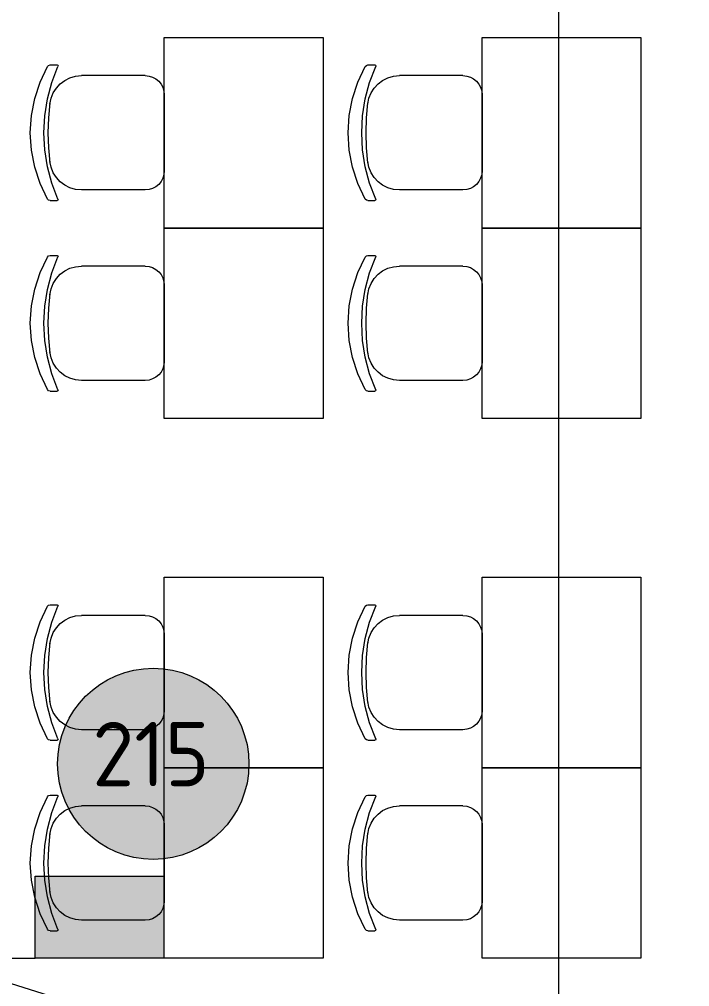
# Model space of a CAD drawing. Header units: millimetres. Extents: x 0 to 1189, y 0 to 841.
# Drawn here: x 286.7 to 307.79, y 680.97 to 711.44 of the extents above; entities that cross this region are included whole.
import ezdxf

# ---------------------------------------------------------------- set-up
doc = ezdxf.new("R2010")
doc.units = ezdxf.units.MM

msp = doc.modelspace()

# ---------------------------------------------------------------- hatches: boundary and pattern name
at = {"true_color": 0xffffff}
h = msp.add_hatch(color=7, dxfattribs=at)
edge = h.paths.add_edge_path()
edge.add_arc((290.909444, 687.989322), 3.011755, 0, 360)
h = msp.add_hatch(color=7, dxfattribs=at)
h.dxf.hatch_style = 2
h.paths.add_polyline_path([(287.197439, 684.453816), (291.237445, 684.453816), (291.237445, 681.865812), (287.197439, 681.865812)])
h = msp.add_hatch(color=7, dxfattribs=at)
h.dxf.hatch_style = 2
h.paths.add_polyline_path([(287.197439, 684.453816), (291.237445, 684.453816), (291.237445, 681.865812), (287.197439, 681.865812)])
h = msp.add_hatch(color=7, dxfattribs=at)
h.dxf.hatch_style = 2
h.paths.add_polyline_path([(287.197439, 684.453816), (291.237445, 684.453816), (291.237445, 681.865812), (287.197439, 681.865812)])
at = {"true_color": 0x0077b0}
h = msp.add_hatch(color=144, dxfattribs=at)
h.paths.add_polyline_path([(288.40783, 683.058398), (288.40783, 683.865377), (288.37834, 684.02206), (288.289319, 684.153112), (288.160679, 684.239515), (288.004341, 684.268867), (287.847864, 684.239515), (287.716606, 684.153112), (287.62917, 684.02206), (287.600851, 683.865377), (287.600851, 683.058398), (287.62917, 682.90206), (287.716606, 682.77342), (287.847864, 682.684399), (288.004341, 682.654909), (288.160679, 682.684399), (288.289319, 682.77342), (288.37834, 682.90206)])
h.paths.add_polyline_path([(288.608472, 683.058398), (288.597319, 682.937742), (288.563893, 682.825716), (288.508246, 682.722682), (288.43043, 682.629001), (288.338661, 682.551702), (288.236609, 682.497192), (288.124945, 682.464903), (288.004341, 682.454266), (287.882608, 682.464903), (287.770901, 682.497192), (287.668702, 682.551702), (287.575495, 682.629001), (287.497765, 682.722682), (287.442308, 682.825716), (287.409071, 682.937742), (287.398004, 683.058398), (287.398004, 683.865377), (287.409071, 683.98711), (287.442308, 684.098817), (287.497765, 684.201016), (287.575495, 684.294223), (287.668702, 684.372039), (287.770901, 684.427686), (287.882608, 684.461112), (288.004341, 684.472265), (288.124996, 684.461155), (288.237022, 684.42803), (288.340056, 684.373202), (288.433737, 684.296979), (288.509641, 684.203341), (288.564306, 684.100195), (288.597371, 683.98754), (288.608472, 683.865377)])
h = msp.add_hatch(color=144, dxfattribs=at)
h.paths.add_polyline_path([(288.40783, 683.058398), (288.40783, 683.865377), (288.37834, 684.02206), (288.289319, 684.153112), (288.160679, 684.239515), (288.004341, 684.268867), (287.847864, 684.239515), (287.716606, 684.153112), (287.62917, 684.02206), (287.600851, 683.865377), (287.600851, 683.058398), (287.62917, 682.90206), (287.716606, 682.77342), (287.847864, 682.684399), (288.004341, 682.654909), (288.160679, 682.684399), (288.289319, 682.77342), (288.37834, 682.90206)])
h.paths.add_polyline_path([(288.608472, 683.058398), (288.597319, 682.937742), (288.563893, 682.825716), (288.508246, 682.722682), (288.43043, 682.629001), (288.338661, 682.551702), (288.236609, 682.497192), (288.124945, 682.464903), (288.004341, 682.454266), (287.882608, 682.464903), (287.770901, 682.497192), (287.668702, 682.551702), (287.575495, 682.629001), (287.497765, 682.722682), (287.442308, 682.825716), (287.409071, 682.937742), (287.398004, 683.058398), (287.398004, 683.865377), (287.409071, 683.98711), (287.442308, 684.098817), (287.497765, 684.201016), (287.575495, 684.294223), (287.668702, 684.372039), (287.770901, 684.427686), (287.882608, 684.461112), (288.004341, 684.472265), (288.124996, 684.461155), (288.237022, 684.42803), (288.340056, 684.373202), (288.433737, 684.296979), (288.509641, 684.203341), (288.564306, 684.100195), (288.597371, 683.98754), (288.608472, 683.865377)])
h = msp.add_hatch(color=144, dxfattribs=at)
h.paths.add_polyline_path([(288.40783, 683.058398), (288.40783, 683.865377), (288.37834, 684.02206), (288.289319, 684.153112), (288.160679, 684.239515), (288.004341, 684.268867), (287.847864, 684.239515), (287.716606, 684.153112), (287.62917, 684.02206), (287.600851, 683.865377), (287.600851, 683.058398), (287.62917, 682.90206), (287.716606, 682.77342), (287.847864, 682.684399), (288.004341, 682.654909), (288.160679, 682.684399), (288.289319, 682.77342), (288.37834, 682.90206)])
h.paths.add_polyline_path([(288.608472, 683.058398), (288.597319, 682.937742), (288.563893, 682.825716), (288.508246, 682.722682), (288.43043, 682.629001), (288.338661, 682.551702), (288.236609, 682.497192), (288.124945, 682.464903), (288.004341, 682.454266), (287.882608, 682.464903), (287.770901, 682.497192), (287.668702, 682.551702), (287.575495, 682.629001), (287.497765, 682.722682), (287.442308, 682.825716), (287.409071, 682.937742), (287.398004, 683.058398), (287.398004, 683.865377), (287.409071, 683.98711), (287.442308, 684.098817), (287.497765, 684.201016), (287.575495, 684.294223), (287.668702, 684.372039), (287.770901, 684.427686), (287.882608, 684.461112), (288.004341, 684.472265), (288.124996, 684.461155), (288.237022, 684.42803), (288.340056, 684.373202), (288.433737, 684.296979), (288.509641, 684.203341), (288.564306, 684.100195), (288.597371, 683.98754), (288.608472, 683.865377)])
h = msp.add_hatch(color=144, dxfattribs=at)
h.dxf.hatch_style = 2
h.paths.add_polyline_path([(290.83095, 684.127756), (290.599439, 683.896245), (290.528884, 683.865377), (290.452747, 683.890664), (290.42746, 683.966801), (290.455572, 684.037357), (290.850794, 684.432578), (290.891584, 684.46193), (290.932373, 684.472265), (291.00851, 684.446703), (291.033797, 684.370291), (291.033797, 682.552934), (291.00851, 682.478175), (290.932373, 682.454266), (290.856237, 682.478175), (290.83095, 682.552934)])
h = msp.add_hatch(color=144, dxfattribs=at)
h.dxf.hatch_style = 2
h.paths.add_polyline_path([(290.83095, 684.127756), (290.599439, 683.896245), (290.528884, 683.865377), (290.452747, 683.890664), (290.42746, 683.966801), (290.455572, 684.037357), (290.850794, 684.432578), (290.891584, 684.46193), (290.932373, 684.472265), (291.00851, 684.446703), (291.033797, 684.370291), (291.033797, 682.552934), (291.00851, 682.478175), (290.932373, 682.454266), (290.856237, 682.478175), (290.83095, 682.552934)])
h = msp.add_hatch(color=144, dxfattribs=at)
h.dxf.hatch_style = 2
h.paths.add_polyline_path([(290.83095, 684.127756), (290.599439, 683.896245), (290.528884, 683.865377), (290.452747, 683.890664), (290.42746, 683.966801), (290.455572, 684.037357), (290.850794, 684.432578), (290.891584, 684.46193), (290.932373, 684.472265), (291.00851, 684.446703), (291.033797, 684.370291), (291.033797, 682.552934), (291.00851, 682.478175), (290.932373, 682.454266), (290.856237, 682.478175), (290.83095, 682.552934)])
h = msp.add_hatch(color=144, dxfattribs=at)
h.dxf.hatch_style = 2
h.paths.add_polyline_path([(289.92137, 682.956423), (289.114391, 682.956423), (289.038255, 682.981986), (289.012968, 683.058398), (289.038255, 683.134535), (289.114391, 683.159822), (289.92137, 683.159822), (289.997507, 683.134535), (290.022794, 683.058398), (289.997507, 682.981986)])
h = msp.add_hatch(color=144, dxfattribs=at)
h.dxf.hatch_style = 2
h.paths.add_polyline_path([(289.92137, 682.956423), (289.114391, 682.956423), (289.038255, 682.981986), (289.012968, 683.058398), (289.038255, 683.134535), (289.114391, 683.159822), (289.92137, 683.159822), (289.997507, 683.134535), (290.022794, 683.058398), (289.997507, 682.981986)])
h = msp.add_hatch(color=144, dxfattribs=at)
h.dxf.hatch_style = 2
h.paths.add_polyline_path([(289.92137, 682.956423), (289.114391, 682.956423), (289.038255, 682.981986), (289.012968, 683.058398), (289.038255, 683.134535), (289.114391, 683.159822), (289.92137, 683.159822), (289.997507, 683.134535), (290.022794, 683.058398), (289.997507, 682.981986)])

# ---------------------------------------------------------------- linework, layer by layer
at = {"color": 7, "lineweight": 0}
for points in [[(303.672464, 237.628134), (303.672464, 730.151886)], [(287.89744, 687.989822), (287.912996, 688.297691), (287.958653, 688.596665), (288.032895, 688.885229), (288.134206, 689.16187), (288.26107, 689.425077), (288.41197, 689.673334), (288.585391, 689.90513), (288.779816, 690.11895), (288.99373, 690.313282), (289.225616, 690.486613), (289.473958, 690.637429), (289.73724, 690.764217), (290.013945, 690.865464), (290.302559, 690.939656), (290.601564, 690.985282), (290.909444, 691.000826), (291.217325, 690.985282), (291.51633, 690.939656), (291.804944, 690.865464), (292.081649, 690.764217), (292.344931, 690.637429), (292.593273, 690.486613), (292.825159, 690.313282), (293.039073, 690.11895), (293.233498, 689.90513), (293.406919, 689.673334), (293.557819, 689.425077), (293.684683, 689.16187), (293.785994, 688.885229), (293.860236, 688.596665), (293.905893, 688.297691), (293.921449, 687.989822)], [(293.921449, 687.989822), (293.905893, 687.681776), (293.860236, 687.382649), (293.785994, 687.093951), (293.684683, 686.817195), (293.557819, 686.553892), (293.406919, 686.305554), (293.233498, 686.073692), (293.039073, 685.859819), (292.825159, 685.665445), (292.593273, 685.492084), (292.344931, 685.341245), (292.081649, 685.214443), (291.804944, 685.113187), (291.51633, 685.038989), (291.217325, 684.993362), (290.909444, 684.977817), (290.601564, 684.993362), (290.302559, 685.038989), (290.013945, 685.113187), (289.73724, 685.214443), (289.473958, 685.341245), (289.225616, 685.492084), (288.99373, 685.665445), (288.779816, 685.859819), (288.585391, 686.073692), (288.41197, 686.305554), (288.26107, 686.553892), (288.134206, 686.817195), (288.032895, 687.093951), (287.958653, 687.382649), (287.912996, 687.681776), (287.89744, 687.989822)]]:
    msp.add_lwpolyline(points, dxfattribs=at)
at = {"color": 253, "lineweight": 0, "true_color": 0x999999}
for points in [[(291.256445, 704.865848), (291.256445, 710.865857)], [(291.256445, 710.865857), (296.256453, 710.865857)], [(296.256453, 710.865857), (296.256453, 704.865848)], [(301.25646, 704.865848), (301.25646, 710.865857)], [(301.25646, 710.865857), (306.256468, 710.865857)], [(306.256468, 710.865857), (306.256468, 704.865848)], [(287.581439, 705.777849), (287.34772, 706.270459), (287.178689, 706.786976), (287.076032, 707.320929), (287.041439, 707.865852), (287.076032, 708.410197), (287.178689, 708.943854), (287.34772, 709.460261), (287.581439, 709.952855)], [(287.581439, 705.777849), (287.34772, 706.270459), (287.178689, 706.786976), (287.076032, 707.320929), (287.041439, 707.865852), (287.076032, 708.410197), (287.178689, 708.943854), (287.34772, 709.460261), (287.581439, 709.952855)], [(287.90944, 705.773849), (287.71908, 706.27735), (287.582064, 706.796601), (287.499236, 707.327476), (287.471439, 707.865852), (287.499236, 708.40365), (287.582064, 708.934229), (287.71908, 709.45337), (287.90944, 709.956855)], [(287.90944, 705.773849), (287.71908, 706.27735), (287.582064, 706.796601), (287.499236, 707.327476), (287.471439, 707.865852), (287.499236, 708.40365), (287.582064, 708.934229), (287.71908, 709.45337), (287.90944, 709.956855)], [(287.581439, 709.952855), (287.617564, 709.988105), (287.666439, 710.000855)], [(287.581439, 709.952855), (287.617564, 709.988105), (287.666439, 710.000855)], [(287.666439, 710.000855), (287.88244, 710.000855)], [(287.666439, 710.000855), (287.88244, 710.000855)], [(287.88244, 710.000855), (287.903815, 709.991855), (287.91244, 709.970855), (287.90944, 709.956855)], [(287.88244, 710.000855), (287.903815, 709.991855), (287.91244, 709.970855), (287.90944, 709.956855)], [(297.581455, 705.777849), (297.347736, 706.270459), (297.178704, 706.786976), (297.076048, 707.320929), (297.041454, 707.865852), (297.076048, 708.410197), (297.178704, 708.943854), (297.347736, 709.460261), (297.581455, 709.952855)], [(297.581455, 705.777849), (297.347736, 706.270459), (297.178704, 706.786976), (297.076048, 707.320929), (297.041454, 707.865852), (297.076048, 708.410197), (297.178704, 708.943854), (297.347736, 709.460261), (297.581455, 709.952855)], [(297.909455, 705.773849), (297.719095, 706.27735), (297.58208, 706.796601), (297.499251, 707.327476), (297.471454, 707.865852), (297.499251, 708.40365), (297.58208, 708.934229), (297.719095, 709.45337), (297.909455, 709.956855)], [(297.909455, 705.773849), (297.719095, 706.27735), (297.58208, 706.796601), (297.499251, 707.327476), (297.471454, 707.865852), (297.499251, 708.40365), (297.58208, 708.934229), (297.719095, 709.45337), (297.909455, 709.956855)], [(297.581455, 709.952855), (297.61758, 709.988105), (297.666455, 710.000855)], [(297.581455, 709.952855), (297.61758, 709.988105), (297.666455, 710.000855)], [(297.666455, 710.000855), (297.882455, 710.000855)], [(297.666455, 710.000855), (297.882455, 710.000855)], [(297.882455, 710.000855), (297.90383, 709.991855), (297.912455, 709.970855), (297.909455, 709.956855)], [(297.882455, 710.000855), (297.90383, 709.991855), (297.912455, 709.970855), (297.909455, 709.956855)], [(287.658439, 708.765854), (287.694754, 708.951239), (287.763143, 709.122057), (287.860149, 709.27518), (287.982315, 709.40748), (288.126184, 709.515825), (288.2883, 709.597089), (288.465204, 709.648142), (288.653441, 709.665855)], [(287.658439, 708.765854), (287.694754, 708.951239), (287.763143, 709.122057), (287.860149, 709.27518), (287.982315, 709.40748), (288.126184, 709.515825), (288.2883, 709.597089), (288.465204, 709.648142), (288.653441, 709.665855)], [(290.656444, 709.665855), (288.653441, 709.665855)], [(290.656444, 709.665855), (288.653441, 709.665855)], [(290.656444, 709.665855), (290.777259, 709.65365), (290.889835, 709.618652), (290.991747, 709.563286), (291.08057, 709.48998), (291.153876, 709.401157), (291.209242, 709.299245), (291.24424, 709.186669), (291.256445, 709.065854)], [(290.656444, 709.665855), (290.777259, 709.65365), (290.889835, 709.618652), (290.991747, 709.563286), (291.08057, 709.48998), (291.153876, 709.401157), (291.209242, 709.299245), (291.24424, 709.186669), (291.256445, 709.065854)], [(297.658455, 708.765854), (297.694769, 708.951239), (297.763158, 709.122057), (297.860164, 709.27518), (297.98233, 709.40748), (298.1262, 709.515825), (298.288315, 709.597089), (298.46522, 709.648142), (298.653456, 709.665855)], [(297.658455, 708.765854), (297.694769, 708.951239), (297.763158, 709.122057), (297.860164, 709.27518), (297.98233, 709.40748), (298.1262, 709.515825), (298.288315, 709.597089), (298.46522, 709.648142), (298.653456, 709.665855)], [(300.656459, 709.665855), (298.653456, 709.665855)], [(300.656459, 709.665855), (298.653456, 709.665855)], [(300.656459, 709.665855), (300.777274, 709.65365), (300.88985, 709.618652), (300.991763, 709.563286), (301.080585, 709.48998), (301.153892, 709.401157), (301.209257, 709.299245), (301.244255, 709.186669), (301.25646, 709.065854)], [(300.656459, 709.665855), (300.777274, 709.65365), (300.88985, 709.618652), (300.991763, 709.563286), (301.080585, 709.48998), (301.153892, 709.401157), (301.209257, 709.299245), (301.244255, 709.186669), (301.25646, 709.065854)], [(291.256445, 709.066854), (291.256445, 706.66585)], [(291.256445, 709.066854), (291.256445, 706.66585)], [(301.25646, 709.066854), (301.25646, 706.66585)], [(301.25646, 709.066854), (301.25646, 706.66585)], [(287.663439, 706.923851), (287.621564, 707.394101), (287.607439, 707.865852), (287.621564, 708.336728), (287.663439, 708.806854)], [(287.663439, 706.923851), (287.621564, 707.394101), (287.607439, 707.865852), (287.621564, 708.336728), (287.663439, 708.806854)], [(297.663455, 706.923851), (297.62158, 707.394101), (297.607455, 707.865852), (297.62158, 708.336728), (297.663455, 708.806854)], [(297.663455, 706.923851), (297.62158, 707.394101), (297.607455, 707.865852), (297.62158, 708.336728), (297.663455, 708.806854)], [(288.653441, 706.065849), (288.465204, 706.083519), (288.2883, 706.134459), (288.126184, 706.215563), (287.982315, 706.323725), (287.860149, 706.45584), (287.763143, 706.608803), (287.694754, 706.779509), (287.658439, 706.964851)], [(288.653441, 706.065849), (288.465204, 706.083519), (288.2883, 706.134459), (288.126184, 706.215563), (287.982315, 706.323725), (287.860149, 706.45584), (287.763143, 706.608803), (287.694754, 706.779509), (287.658439, 706.964851)], [(298.653456, 706.065849), (298.46522, 706.083519), (298.288315, 706.134459), (298.1262, 706.215563), (297.98233, 706.323725), (297.860164, 706.45584), (297.763158, 706.608803), (297.694769, 706.779509), (297.658455, 706.964851)], [(298.653456, 706.065849), (298.46522, 706.083519), (298.288315, 706.134459), (298.1262, 706.215563), (297.98233, 706.323725), (297.860164, 706.45584), (297.763158, 706.608803), (297.694769, 706.779509), (297.658455, 706.964851)], [(291.256445, 706.66585), (291.24424, 706.544749), (291.209242, 706.432037), (291.153876, 706.330108), (291.08057, 706.24135), (290.991747, 706.168154), (290.889835, 706.112912), (290.777259, 706.078013), (290.656444, 706.065849)], [(291.256445, 706.66585), (291.24424, 706.544749), (291.209242, 706.432037), (291.153876, 706.330108), (291.08057, 706.24135), (290.991747, 706.168154), (290.889835, 706.112912), (290.777259, 706.078013), (290.656444, 706.065849)], [(301.25646, 706.66585), (301.244255, 706.544749), (301.209257, 706.432037), (301.153892, 706.330108), (301.080585, 706.24135), (300.991763, 706.168154), (300.88985, 706.112912), (300.777274, 706.078013), (300.656459, 706.065849)], [(301.25646, 706.66585), (301.244255, 706.544749), (301.209257, 706.432037), (301.153892, 706.330108), (301.080585, 706.24135), (300.991763, 706.168154), (300.88985, 706.112912), (300.777274, 706.078013), (300.656459, 706.065849)], [(290.656444, 706.065849), (288.653441, 706.065849)], [(290.656444, 706.065849), (288.653441, 706.065849)], [(300.656459, 706.065849), (298.653456, 706.065849)], [(300.656459, 706.065849), (298.653456, 706.065849)], [(287.666439, 705.730849), (287.617564, 705.743099), (287.581439, 705.777849)], [(287.666439, 705.730849), (287.617564, 705.743099), (287.581439, 705.777849)], [(287.666439, 705.730849), (287.88244, 705.730849)], [(287.666439, 705.730849), (287.88244, 705.730849)], [(287.90944, 705.773849), (287.91244, 705.760849), (287.903815, 705.739474), (287.88244, 705.730849)], [(287.90944, 705.773849), (287.91244, 705.760849), (287.903815, 705.739474), (287.88244, 705.730849)], [(297.666455, 705.730849), (297.61758, 705.743099), (297.581455, 705.777849)], [(297.666455, 705.730849), (297.61758, 705.743099), (297.581455, 705.777849)], [(297.666455, 705.730849), (297.882455, 705.730849)], [(297.666455, 705.730849), (297.882455, 705.730849)], [(297.909455, 705.773849), (297.912455, 705.760849), (297.90383, 705.739474), (297.882455, 705.730849)], [(297.909455, 705.773849), (297.912455, 705.760849), (297.90383, 705.739474), (297.882455, 705.730849)], [(296.256453, 704.865848), (291.256445, 704.865848)], [(291.256445, 698.865838), (291.256445, 704.865848)], [(291.256445, 704.865848), (296.256453, 704.865848)], [(296.256453, 704.865848), (296.256453, 698.865838)], [(306.256468, 704.865848), (301.25646, 704.865848)], [(301.25646, 698.865838), (301.25646, 704.865848)], [(301.25646, 704.865848), (306.256468, 704.865848)], [(306.256468, 704.865848), (306.256468, 698.865838)], [(287.581439, 699.77784), (287.34772, 700.27045), (287.178689, 700.786966), (287.076032, 701.32092), (287.041439, 701.865843), (287.076032, 702.410188), (287.178689, 702.943845), (287.34772, 703.460252), (287.581439, 703.952846)], [(287.581439, 699.77784), (287.34772, 700.27045), (287.178689, 700.786966), (287.076032, 701.32092), (287.041439, 701.865843), (287.076032, 702.410188), (287.178689, 702.943845), (287.34772, 703.460252), (287.581439, 703.952846)], [(287.90944, 699.77384), (287.71908, 700.277341), (287.582064, 700.796591), (287.499236, 701.327467), (287.471439, 701.865843), (287.499236, 702.403641), (287.582064, 702.93422), (287.71908, 703.453361), (287.90944, 703.956846)], [(287.90944, 699.77384), (287.71908, 700.277341), (287.582064, 700.796591), (287.499236, 701.327467), (287.471439, 701.865843), (287.499236, 702.403641), (287.582064, 702.93422), (287.71908, 703.453361), (287.90944, 703.956846)], [(287.581439, 703.952846), (287.617564, 703.988096), (287.666439, 704.000846)], [(287.581439, 703.952846), (287.617564, 703.988096), (287.666439, 704.000846)], [(287.666439, 704.000846), (287.88244, 704.000846)], [(287.666439, 704.000846), (287.88244, 704.000846)], [(287.88244, 704.000846), (287.903815, 703.991846), (287.91244, 703.970846), (287.90944, 703.956846)], [(287.88244, 704.000846), (287.903815, 703.991846), (287.91244, 703.970846), (287.90944, 703.956846)], [(297.581455, 699.77784), (297.347736, 700.27045), (297.178704, 700.786966), (297.076048, 701.32092), (297.041454, 701.865843), (297.076048, 702.410188), (297.178704, 702.943845), (297.347736, 703.460252), (297.581455, 703.952846)], [(297.581455, 699.77784), (297.347736, 700.27045), (297.178704, 700.786966), (297.076048, 701.32092), (297.041454, 701.865843), (297.076048, 702.410188), (297.178704, 702.943845), (297.347736, 703.460252), (297.581455, 703.952846)], [(297.909455, 699.77384), (297.719095, 700.277341), (297.58208, 700.796591), (297.499251, 701.327467), (297.471454, 701.865843), (297.499251, 702.403641), (297.58208, 702.93422), (297.719095, 703.453361), (297.909455, 703.956846)], [(297.909455, 699.77384), (297.719095, 700.277341), (297.58208, 700.796591), (297.499251, 701.327467), (297.471454, 701.865843), (297.499251, 702.403641), (297.58208, 702.93422), (297.719095, 703.453361), (297.909455, 703.956846)], [(297.581455, 703.952846), (297.61758, 703.988096), (297.666455, 704.000846)], [(297.581455, 703.952846), (297.61758, 703.988096), (297.666455, 704.000846)], [(297.666455, 704.000846), (297.882455, 704.000846)], [(297.666455, 704.000846), (297.882455, 704.000846)], [(297.882455, 704.000846), (297.90383, 703.991846), (297.912455, 703.970846), (297.909455, 703.956846)], [(297.882455, 704.000846), (297.90383, 703.991846), (297.912455, 703.970846), (297.909455, 703.956846)], [(287.658439, 702.765844), (287.694754, 702.951229), (287.763143, 703.122048), (287.860149, 703.275171), (287.982315, 703.40747), (288.126184, 703.515816), (288.2883, 703.59708), (288.465204, 703.648133), (288.653441, 703.665846)], [(287.658439, 702.765844), (287.694754, 702.951229), (287.763143, 703.122048), (287.860149, 703.275171), (287.982315, 703.40747), (288.126184, 703.515816), (288.2883, 703.59708), (288.465204, 703.648133), (288.653441, 703.665846)], [(290.656444, 703.665846), (288.653441, 703.665846)], [(290.656444, 703.665846), (288.653441, 703.665846)], [(290.656444, 703.665846), (290.777259, 703.653641), (290.889835, 703.618643), (290.991747, 703.563277), (291.08057, 703.48997), (291.153876, 703.401148), (291.209242, 703.299236), (291.24424, 703.186659), (291.256445, 703.065845)], [(290.656444, 703.665846), (290.777259, 703.653641), (290.889835, 703.618643), (290.991747, 703.563277), (291.08057, 703.48997), (291.153876, 703.401148), (291.209242, 703.299236), (291.24424, 703.186659), (291.256445, 703.065845)], [(297.658455, 702.765844), (297.694769, 702.951229), (297.763158, 703.122048), (297.860164, 703.275171), (297.98233, 703.40747), (298.1262, 703.515816), (298.288315, 703.59708), (298.46522, 703.648133), (298.653456, 703.665846)], [(297.658455, 702.765844), (297.694769, 702.951229), (297.763158, 703.122048), (297.860164, 703.275171), (297.98233, 703.40747), (298.1262, 703.515816), (298.288315, 703.59708), (298.46522, 703.648133), (298.653456, 703.665846)], [(300.656459, 703.665846), (298.653456, 703.665846)], [(300.656459, 703.665846), (298.653456, 703.665846)], [(300.656459, 703.665846), (300.777274, 703.653641), (300.88985, 703.618643), (300.991763, 703.563277), (301.080585, 703.48997), (301.153892, 703.401148), (301.209257, 703.299236), (301.244255, 703.186659), (301.25646, 703.065845)], [(300.656459, 703.665846), (300.777274, 703.653641), (300.88985, 703.618643), (300.991763, 703.563277), (301.080585, 703.48997), (301.153892, 703.401148), (301.209257, 703.299236), (301.244255, 703.186659), (301.25646, 703.065845)], [(291.256445, 703.066845), (291.256445, 700.665841)], [(291.256445, 703.066845), (291.256445, 700.665841)], [(301.25646, 703.066845), (301.25646, 700.665841)], [(301.25646, 703.066845), (301.25646, 700.665841)], [(287.663439, 700.923842), (287.621564, 701.394092), (287.607439, 701.865843), (287.621564, 702.336719), (287.663439, 702.806844)], [(287.663439, 700.923842), (287.621564, 701.394092), (287.607439, 701.865843), (287.621564, 702.336719), (287.663439, 702.806844)], [(297.663455, 700.923842), (297.62158, 701.394092), (297.607455, 701.865843), (297.62158, 702.336719), (297.663455, 702.806844)], [(297.663455, 700.923842), (297.62158, 701.394092), (297.607455, 701.865843), (297.62158, 702.336719), (297.663455, 702.806844)], [(288.653441, 700.06584), (288.465204, 700.08351), (288.2883, 700.13445), (288.126184, 700.215553), (287.982315, 700.323716), (287.860149, 700.455831), (287.763143, 700.608794), (287.694754, 700.7795), (287.658439, 700.964842)], [(288.653441, 700.06584), (288.465204, 700.08351), (288.2883, 700.13445), (288.126184, 700.215553), (287.982315, 700.323716), (287.860149, 700.455831), (287.763143, 700.608794), (287.694754, 700.7795), (287.658439, 700.964842)], [(298.653456, 700.06584), (298.46522, 700.08351), (298.288315, 700.13445), (298.1262, 700.215553), (297.98233, 700.323716), (297.860164, 700.455831), (297.763158, 700.608794), (297.694769, 700.7795), (297.658455, 700.964842)], [(298.653456, 700.06584), (298.46522, 700.08351), (298.288315, 700.13445), (298.1262, 700.215553), (297.98233, 700.323716), (297.860164, 700.455831), (297.763158, 700.608794), (297.694769, 700.7795), (297.658455, 700.964842)], [(291.256445, 700.665841), (291.24424, 700.544739), (291.209242, 700.432028), (291.153876, 700.330098), (291.08057, 700.241341), (290.991747, 700.168145), (290.889835, 700.112903), (290.777259, 700.078004), (290.656444, 700.06584)], [(291.256445, 700.665841), (291.24424, 700.544739), (291.209242, 700.432028), (291.153876, 700.330098), (291.08057, 700.241341), (290.991747, 700.168145), (290.889835, 700.112903), (290.777259, 700.078004), (290.656444, 700.06584)], [(301.25646, 700.665841), (301.244255, 700.544739), (301.209257, 700.432028), (301.153892, 700.330098), (301.080585, 700.241341), (300.991763, 700.168145), (300.88985, 700.112903), (300.777274, 700.078004), (300.656459, 700.06584)], [(301.25646, 700.665841), (301.244255, 700.544739), (301.209257, 700.432028), (301.153892, 700.330098), (301.080585, 700.241341), (300.991763, 700.168145), (300.88985, 700.112903), (300.777274, 700.078004), (300.656459, 700.06584)], [(290.656444, 700.06584), (288.653441, 700.06584)], [(290.656444, 700.06584), (288.653441, 700.06584)], [(300.656459, 700.06584), (298.653456, 700.06584)], [(300.656459, 700.06584), (298.653456, 700.06584)], [(287.666439, 699.73084), (287.617564, 699.74309), (287.581439, 699.77784)], [(287.666439, 699.73084), (287.617564, 699.74309), (287.581439, 699.77784)], [(287.666439, 699.73084), (287.88244, 699.73084)], [(287.666439, 699.73084), (287.88244, 699.73084)], [(287.90944, 699.77384), (287.91244, 699.76084), (287.903815, 699.739465), (287.88244, 699.73084)], [(287.90944, 699.77384), (287.91244, 699.76084), (287.903815, 699.739465), (287.88244, 699.73084)], [(297.666455, 699.73084), (297.61758, 699.74309), (297.581455, 699.77784)], [(297.666455, 699.73084), (297.61758, 699.74309), (297.581455, 699.77784)], [(297.666455, 699.73084), (297.882455, 699.73084)], [(297.666455, 699.73084), (297.882455, 699.73084)], [(297.909455, 699.77384), (297.912455, 699.76084), (297.90383, 699.739465), (297.882455, 699.73084)], [(297.909455, 699.77384), (297.912455, 699.76084), (297.90383, 699.739465), (297.882455, 699.73084)], [(296.256453, 698.865838), (291.256445, 698.865838)], [(306.256468, 698.865838), (301.25646, 698.865838)], [(291.256445, 687.865822), (291.256445, 693.865831)], [(291.256445, 693.865831), (296.256453, 693.865831)], [(296.256453, 693.865831), (296.256453, 687.865822)], [(301.25646, 687.865822), (301.25646, 693.865831)], [(301.25646, 693.865831), (306.256468, 693.865831)], [(306.256468, 693.865831), (306.256468, 687.865822)], [(287.581439, 688.777823), (287.34772, 689.270433), (287.178689, 689.78695), (287.076032, 690.320903), (287.041439, 690.865826), (287.076032, 691.410171), (287.178689, 691.943828), (287.34772, 692.460235), (287.581439, 692.952829)], [(287.581439, 688.777823), (287.34772, 689.270433), (287.178689, 689.78695), (287.076032, 690.320903), (287.041439, 690.865826), (287.076032, 691.410171), (287.178689, 691.943828), (287.34772, 692.460235), (287.581439, 692.952829)], [(287.90944, 688.773823), (287.71908, 689.277324), (287.582064, 689.796575), (287.499236, 690.32745), (287.471439, 690.865826), (287.499236, 691.403624), (287.582064, 691.934203), (287.71908, 692.453344), (287.90944, 692.956829)], [(287.90944, 688.773823), (287.71908, 689.277324), (287.582064, 689.796575), (287.499236, 690.32745), (287.471439, 690.865826), (287.499236, 691.403624), (287.582064, 691.934203), (287.71908, 692.453344), (287.90944, 692.956829)], [(287.581439, 692.952829), (287.617564, 692.988079), (287.666439, 693.000829)], [(287.581439, 692.952829), (287.617564, 692.988079), (287.666439, 693.000829)], [(287.666439, 693.000829), (287.88244, 693.000829)], [(287.666439, 693.000829), (287.88244, 693.000829)], [(287.88244, 693.000829), (287.903815, 692.991829), (287.91244, 692.970829), (287.90944, 692.956829)], [(287.88244, 693.000829), (287.903815, 692.991829), (287.91244, 692.970829), (287.90944, 692.956829)], [(297.581455, 688.777823), (297.347736, 689.270433), (297.178704, 689.78695), (297.076048, 690.320903), (297.041454, 690.865826), (297.076048, 691.410171), (297.178704, 691.943828), (297.347736, 692.460235), (297.581455, 692.952829)], [(297.581455, 688.777823), (297.347736, 689.270433), (297.178704, 689.78695), (297.076048, 690.320903), (297.041454, 690.865826), (297.076048, 691.410171), (297.178704, 691.943828), (297.347736, 692.460235), (297.581455, 692.952829)], [(297.909455, 688.773823), (297.719095, 689.277324), (297.58208, 689.796575), (297.499251, 690.32745), (297.471454, 690.865826), (297.499251, 691.403624), (297.58208, 691.934203), (297.719095, 692.453344), (297.909455, 692.956829)], [(297.909455, 688.773823), (297.719095, 689.277324), (297.58208, 689.796575), (297.499251, 690.32745), (297.471454, 690.865826), (297.499251, 691.403624), (297.58208, 691.934203), (297.719095, 692.453344), (297.909455, 692.956829)], [(297.581455, 692.952829), (297.61758, 692.988079), (297.666455, 693.000829)], [(297.581455, 692.952829), (297.61758, 692.988079), (297.666455, 693.000829)], [(297.666455, 693.000829), (297.882455, 693.000829)], [(297.666455, 693.000829), (297.882455, 693.000829)], [(297.882455, 693.000829), (297.90383, 692.991829), (297.912455, 692.970829), (297.909455, 692.956829)], [(297.882455, 693.000829), (297.90383, 692.991829), (297.912455, 692.970829), (297.909455, 692.956829)], [(287.658439, 691.765828), (287.694754, 691.951213), (287.763143, 692.122031), (287.860149, 692.275155), (287.982315, 692.407454), (288.126184, 692.515799), (288.2883, 692.597063), (288.465204, 692.648116), (288.653441, 692.665829)], [(287.658439, 691.765828), (287.694754, 691.951213), (287.763143, 692.122031), (287.860149, 692.275155), (287.982315, 692.407454), (288.126184, 692.515799), (288.2883, 692.597063), (288.465204, 692.648116), (288.653441, 692.665829)], [(290.656444, 692.665829), (288.653441, 692.665829)], [(290.656444, 692.665829), (288.653441, 692.665829)], [(290.656444, 692.665829), (290.777259, 692.653624), (290.889835, 692.618626), (290.991747, 692.56326), (291.08057, 692.489954), (291.153876, 692.401131), (291.209242, 692.299219), (291.24424, 692.186643), (291.256445, 692.065828)], [(290.656444, 692.665829), (290.777259, 692.653624), (290.889835, 692.618626), (290.991747, 692.56326), (291.08057, 692.489954), (291.153876, 692.401131), (291.209242, 692.299219), (291.24424, 692.186643), (291.256445, 692.065828)], [(297.658455, 691.765828), (297.694769, 691.951213), (297.763158, 692.122031), (297.860164, 692.275155), (297.98233, 692.407454), (298.1262, 692.515799), (298.288315, 692.597063), (298.46522, 692.648116), (298.653456, 692.665829)], [(297.658455, 691.765828), (297.694769, 691.951213), (297.763158, 692.122031), (297.860164, 692.275155), (297.98233, 692.407454), (298.1262, 692.515799), (298.288315, 692.597063), (298.46522, 692.648116), (298.653456, 692.665829)], [(300.656459, 692.665829), (298.653456, 692.665829)], [(300.656459, 692.665829), (298.653456, 692.665829)], [(300.656459, 692.665829), (300.777274, 692.653624), (300.88985, 692.618626), (300.991763, 692.56326), (301.080585, 692.489954), (301.153892, 692.401131), (301.209257, 692.299219), (301.244255, 692.186643), (301.25646, 692.065828)], [(300.656459, 692.665829), (300.777274, 692.653624), (300.88985, 692.618626), (300.991763, 692.56326), (301.080585, 692.489954), (301.153892, 692.401131), (301.209257, 692.299219), (301.244255, 692.186643), (301.25646, 692.065828)], [(291.256445, 692.066828), (291.256445, 689.665824)], [(291.256445, 692.066828), (291.256445, 689.665824)], [(301.25646, 692.066828), (301.25646, 689.665824)], [(301.25646, 692.066828), (301.25646, 689.665824)], [(287.663439, 689.923825), (287.621564, 690.394075), (287.607439, 690.865826), (287.621564, 691.336702), (287.663439, 691.806828)], [(287.663439, 689.923825), (287.621564, 690.394075), (287.607439, 690.865826), (287.621564, 691.336702), (287.663439, 691.806828)], [(297.663455, 689.923825), (297.62158, 690.394075), (297.607455, 690.865826), (297.62158, 691.336702), (297.663455, 691.806828)], [(297.663455, 689.923825), (297.62158, 690.394075), (297.607455, 690.865826), (297.62158, 691.336702), (297.663455, 691.806828)], [(288.653441, 689.065823), (288.465204, 689.083493), (288.2883, 689.134433), (288.126184, 689.215537), (287.982315, 689.323699), (287.860149, 689.455814), (287.763143, 689.608777), (287.694754, 689.779483), (287.658439, 689.964825)], [(288.653441, 689.065823), (288.465204, 689.083493), (288.2883, 689.134433), (288.126184, 689.215537), (287.982315, 689.323699), (287.860149, 689.455814), (287.763143, 689.608777), (287.694754, 689.779483), (287.658439, 689.964825)], [(298.653456, 689.065823), (298.46522, 689.083493), (298.288315, 689.134433), (298.1262, 689.215537), (297.98233, 689.323699), (297.860164, 689.455814), (297.763158, 689.608777), (297.694769, 689.779483), (297.658455, 689.964825)], [(298.653456, 689.065823), (298.46522, 689.083493), (298.288315, 689.134433), (298.1262, 689.215537), (297.98233, 689.323699), (297.860164, 689.455814), (297.763158, 689.608777), (297.694769, 689.779483), (297.658455, 689.964825)], [(291.256445, 689.665824), (291.24424, 689.544723), (291.209242, 689.432011), (291.153876, 689.330082), (291.08057, 689.241324), (290.991747, 689.168128), (290.889835, 689.112886), (290.777259, 689.077988), (290.656444, 689.065823)], [(291.256445, 689.665824), (291.24424, 689.544723), (291.209242, 689.432011), (291.153876, 689.330082), (291.08057, 689.241324), (290.991747, 689.168128), (290.889835, 689.112886), (290.777259, 689.077988), (290.656444, 689.065823)], [(301.25646, 689.665824), (301.244255, 689.544723), (301.209257, 689.432011), (301.153892, 689.330082), (301.080585, 689.241324), (300.991763, 689.168128), (300.88985, 689.112886), (300.777274, 689.077988), (300.656459, 689.065823)], [(301.25646, 689.665824), (301.244255, 689.544723), (301.209257, 689.432011), (301.153892, 689.330082), (301.080585, 689.241324), (300.991763, 689.168128), (300.88985, 689.112886), (300.777274, 689.077988), (300.656459, 689.065823)], [(290.656444, 689.065823), (288.653441, 689.065823)], [(290.656444, 689.065823), (288.653441, 689.065823)], [(300.656459, 689.065823), (298.653456, 689.065823)], [(300.656459, 689.065823), (298.653456, 689.065823)], [(287.666439, 688.730823), (287.617564, 688.743073), (287.581439, 688.777823)], [(287.666439, 688.730823), (287.617564, 688.743073), (287.581439, 688.777823)], [(287.666439, 688.730823), (287.88244, 688.730823)], [(287.666439, 688.730823), (287.88244, 688.730823)], [(287.90944, 688.773823), (287.91244, 688.760823), (287.903815, 688.739448), (287.88244, 688.730823)], [(287.90944, 688.773823), (287.91244, 688.760823), (287.903815, 688.739448), (287.88244, 688.730823)], [(297.666455, 688.730823), (297.61758, 688.743073), (297.581455, 688.777823)], [(297.666455, 688.730823), (297.61758, 688.743073), (297.581455, 688.777823)], [(297.666455, 688.730823), (297.882455, 688.730823)], [(297.666455, 688.730823), (297.882455, 688.730823)], [(297.909455, 688.773823), (297.912455, 688.760823), (297.90383, 688.739448), (297.882455, 688.730823)], [(297.909455, 688.773823), (297.912455, 688.760823), (297.90383, 688.739448), (297.882455, 688.730823)], [(296.256453, 687.865822), (291.256445, 687.865822)], [(291.256445, 681.865812), (291.256445, 687.865822)], [(291.256445, 687.865822), (296.256453, 687.865822)], [(296.256453, 687.865822), (296.256453, 681.865812)], [(306.256468, 687.865822), (301.25646, 687.865822)], [(301.25646, 681.865812), (301.25646, 687.865822)], [(301.25646, 687.865822), (306.256468, 687.865822)], [(306.256468, 687.865822), (306.256468, 681.865812)], [(287.581439, 682.777814), (287.34772, 683.270424), (287.178689, 683.78694), (287.076032, 684.320894), (287.041439, 684.865817), (287.076032, 685.410162), (287.178689, 685.943819), (287.34772, 686.460226), (287.581439, 686.95282)], [(287.581439, 682.777814), (287.34772, 683.270424), (287.178689, 683.78694), (287.076032, 684.320894), (287.041439, 684.865817), (287.076032, 685.410162), (287.178689, 685.943819), (287.34772, 686.460226), (287.581439, 686.95282)], [(287.90944, 682.773814), (287.71908, 683.277315), (287.582064, 683.796565), (287.499236, 684.327441), (287.471439, 684.865817), (287.499236, 685.403615), (287.582064, 685.934194), (287.71908, 686.453335), (287.90944, 686.95682)], [(287.90944, 682.773814), (287.71908, 683.277315), (287.582064, 683.796565), (287.499236, 684.327441), (287.471439, 684.865817), (287.499236, 685.403615), (287.582064, 685.934194), (287.71908, 686.453335), (287.90944, 686.95682)], [(287.581439, 686.95282), (287.617564, 686.98807), (287.666439, 687.00082)], [(287.581439, 686.95282), (287.617564, 686.98807), (287.666439, 687.00082)], [(287.666439, 687.00082), (287.88244, 687.00082)], [(287.666439, 687.00082), (287.88244, 687.00082)], [(287.88244, 687.00082), (287.903815, 686.99182), (287.91244, 686.97082), (287.90944, 686.95682)], [(287.88244, 687.00082), (287.903815, 686.99182), (287.91244, 686.97082), (287.90944, 686.95682)], [(297.581455, 682.777814), (297.347736, 683.270424), (297.178704, 683.78694), (297.076048, 684.320894), (297.041454, 684.865817), (297.076048, 685.410162), (297.178704, 685.943819), (297.347736, 686.460226), (297.581455, 686.95282)], [(297.581455, 682.777814), (297.347736, 683.270424), (297.178704, 683.78694), (297.076048, 684.320894), (297.041454, 684.865817), (297.076048, 685.410162), (297.178704, 685.943819), (297.347736, 686.460226), (297.581455, 686.95282)], [(297.909455, 682.773814), (297.719095, 683.277315), (297.58208, 683.796565), (297.499251, 684.327441), (297.471454, 684.865817), (297.499251, 685.403615), (297.58208, 685.934194), (297.719095, 686.453335), (297.909455, 686.95682)], [(297.909455, 682.773814), (297.719095, 683.277315), (297.58208, 683.796565), (297.499251, 684.327441), (297.471454, 684.865817), (297.499251, 685.403615), (297.58208, 685.934194), (297.719095, 686.453335), (297.909455, 686.95682)], [(297.581455, 686.95282), (297.61758, 686.98807), (297.666455, 687.00082)], [(297.581455, 686.95282), (297.61758, 686.98807), (297.666455, 687.00082)], [(297.666455, 687.00082), (297.882455, 687.00082)], [(297.666455, 687.00082), (297.882455, 687.00082)], [(297.882455, 687.00082), (297.90383, 686.99182), (297.912455, 686.97082), (297.909455, 686.95682)], [(297.882455, 687.00082), (297.90383, 686.99182), (297.912455, 686.97082), (297.909455, 686.95682)], [(287.658439, 685.765818), (287.694754, 685.951203), (287.763143, 686.122022), (287.860149, 686.275145), (287.982315, 686.407444), (288.126184, 686.51579), (288.2883, 686.597054), (288.465204, 686.648107), (288.653441, 686.66582)], [(287.658439, 685.765818), (287.694754, 685.951203), (287.763143, 686.122022), (287.860149, 686.275145), (287.982315, 686.407444), (288.126184, 686.51579), (288.2883, 686.597054), (288.465204, 686.648107), (288.653441, 686.66582)], [(290.656444, 686.66582), (288.653441, 686.66582)], [(290.656444, 686.66582), (288.653441, 686.66582)], [(290.656444, 686.66582), (290.777259, 686.653615), (290.889835, 686.618617), (290.991747, 686.563251), (291.08057, 686.489944), (291.153876, 686.401122), (291.209242, 686.29921), (291.24424, 686.186633), (291.256445, 686.065819)], [(290.656444, 686.66582), (290.777259, 686.653615), (290.889835, 686.618617), (290.991747, 686.563251), (291.08057, 686.489944), (291.153876, 686.401122), (291.209242, 686.29921), (291.24424, 686.186633), (291.256445, 686.065819)], [(297.658455, 685.765818), (297.694769, 685.951203), (297.763158, 686.122022), (297.860164, 686.275145), (297.98233, 686.407444), (298.1262, 686.51579), (298.288315, 686.597054), (298.46522, 686.648107), (298.653456, 686.66582)], [(297.658455, 685.765818), (297.694769, 685.951203), (297.763158, 686.122022), (297.860164, 686.275145), (297.98233, 686.407444), (298.1262, 686.51579), (298.288315, 686.597054), (298.46522, 686.648107), (298.653456, 686.66582)], [(300.656459, 686.66582), (298.653456, 686.66582)], [(300.656459, 686.66582), (298.653456, 686.66582)], [(300.656459, 686.66582), (300.777274, 686.653615), (300.88985, 686.618617), (300.991763, 686.563251), (301.080585, 686.489944), (301.153892, 686.401122), (301.209257, 686.29921), (301.244255, 686.186633), (301.25646, 686.065819)], [(300.656459, 686.66582), (300.777274, 686.653615), (300.88985, 686.618617), (300.991763, 686.563251), (301.080585, 686.489944), (301.153892, 686.401122), (301.209257, 686.29921), (301.244255, 686.186633), (301.25646, 686.065819)], [(287.663439, 683.923816), (287.621564, 684.394066), (287.607439, 684.865817), (287.621564, 685.336693), (287.663439, 685.806818)], [(287.663439, 683.923816), (287.621564, 684.394066), (287.607439, 684.865817), (287.621564, 685.336693), (287.663439, 685.806818)], [(291.256445, 686.066819), (291.256445, 683.665815)], [(291.256445, 686.066819), (291.256445, 683.665815)], [(297.663455, 683.923816), (297.62158, 684.394066), (297.607455, 684.865817), (297.62158, 685.336693), (297.663455, 685.806818)], [(297.663455, 683.923816), (297.62158, 684.394066), (297.607455, 684.865817), (297.62158, 685.336693), (297.663455, 685.806818)], [(301.25646, 686.066819), (301.25646, 683.665815)], [(301.25646, 686.066819), (301.25646, 683.665815)], [(288.653441, 683.065814), (288.465204, 683.083484), (288.2883, 683.134424), (288.126184, 683.215527), (287.982315, 683.32369), (287.860149, 683.455805), (287.763143, 683.608768), (287.694754, 683.779474), (287.658439, 683.964816)], [(288.653441, 683.065814), (288.465204, 683.083484), (288.2883, 683.134424), (288.126184, 683.215527), (287.982315, 683.32369), (287.860149, 683.455805), (287.763143, 683.608768), (287.694754, 683.779474), (287.658439, 683.964816)], [(298.653456, 683.065814), (298.46522, 683.083484), (298.288315, 683.134424), (298.1262, 683.215527), (297.98233, 683.32369), (297.860164, 683.455805), (297.763158, 683.608768), (297.694769, 683.779474), (297.658455, 683.964816)], [(298.653456, 683.065814), (298.46522, 683.083484), (298.288315, 683.134424), (298.1262, 683.215527), (297.98233, 683.32369), (297.860164, 683.455805), (297.763158, 683.608768), (297.694769, 683.779474), (297.658455, 683.964816)], [(291.256445, 683.665815), (291.24424, 683.544713), (291.209242, 683.432002), (291.153876, 683.330072), (291.08057, 683.241315), (290.991747, 683.168119), (290.889835, 683.112877), (290.777259, 683.077978), (290.656444, 683.065814)], [(291.256445, 683.665815), (291.24424, 683.544713), (291.209242, 683.432002), (291.153876, 683.330072), (291.08057, 683.241315), (290.991747, 683.168119), (290.889835, 683.112877), (290.777259, 683.077978), (290.656444, 683.065814)], [(301.25646, 683.665815), (301.244255, 683.544713), (301.209257, 683.432002), (301.153892, 683.330072), (301.080585, 683.241315), (300.991763, 683.168119), (300.88985, 683.112877), (300.777274, 683.077978), (300.656459, 683.065814)], [(301.25646, 683.665815), (301.244255, 683.544713), (301.209257, 683.432002), (301.153892, 683.330072), (301.080585, 683.241315), (300.991763, 683.168119), (300.88985, 683.112877), (300.777274, 683.077978), (300.656459, 683.065814)], [(290.656444, 683.065814), (288.653441, 683.065814)], [(290.656444, 683.065814), (288.653441, 683.065814)], [(300.656459, 683.065814), (298.653456, 683.065814)], [(300.656459, 683.065814), (298.653456, 683.065814)], [(287.666439, 682.730814), (287.617564, 682.743064), (287.581439, 682.777814)], [(287.666439, 682.730814), (287.617564, 682.743064), (287.581439, 682.777814)], [(287.90944, 682.773814), (287.91244, 682.760814), (287.903815, 682.739439), (287.88244, 682.730814)], [(287.90944, 682.773814), (287.91244, 682.760814), (287.903815, 682.739439), (287.88244, 682.730814)], [(297.666455, 682.730814), (297.61758, 682.743064), (297.581455, 682.777814)], [(297.666455, 682.730814), (297.61758, 682.743064), (297.581455, 682.777814)], [(297.909455, 682.773814), (297.912455, 682.760814), (297.90383, 682.739439), (297.882455, 682.730814)], [(297.909455, 682.773814), (297.912455, 682.760814), (297.90383, 682.739439), (297.882455, 682.730814)], [(287.666439, 682.730814), (287.88244, 682.730814)], [(287.666439, 682.730814), (287.88244, 682.730814)], [(297.666455, 682.730814), (297.882455, 682.730814)], [(297.666455, 682.730814), (297.882455, 682.730814)], [(296.256453, 681.865812), (291.256445, 681.865812)], [(306.256468, 681.865812), (301.25646, 681.865812)]]:
    msp.add_lwpolyline(points, dxfattribs=at)
at = {"color": 144, "lineweight": 0, "true_color": 0x0077b0}
for points in [[(287.197439, 684.453816), (291.237445, 684.453816)], [(287.197439, 681.865812), (287.197439, 684.453816)], [(287.197439, 684.453816), (291.237445, 684.453816)], [(287.197439, 681.865812), (287.197439, 684.453816)], [(287.197439, 684.453816), (291.237445, 684.453816)], [(287.197439, 681.865812), (287.197439, 684.453816)], [(291.237445, 684.453816), (291.237445, 681.865812)], [(291.237445, 684.453816), (291.237445, 681.865812)], [(291.237445, 684.453816), (291.237445, 681.865812)], [(328.571502, 667.754791), (283.879434, 681.865812)], [(283.879434, 681.865812), (287.197439, 681.865812)], [(283.879434, 681.865812), (287.197439, 681.865812)], [(283.879434, 681.865812), (287.197439, 681.865812)], [(291.237445, 681.865812), (287.197439, 681.865812)], [(291.237445, 681.865812), (287.197439, 681.865812)], [(291.237445, 681.865812), (287.197439, 681.865812)]]:
    msp.add_lwpolyline(points, dxfattribs=at)

# ---------------------------------------------------------------- texts
at = {"color": 7, "insert": (288.990543, 689.310311), "char_height": 2.026853, "attachment_point": 1}
msp.add_mtext('{\\fGOSTCommon|b0|i0|c0;215}', dxfattribs=at)

doc.saveas('drawing.dxf')
